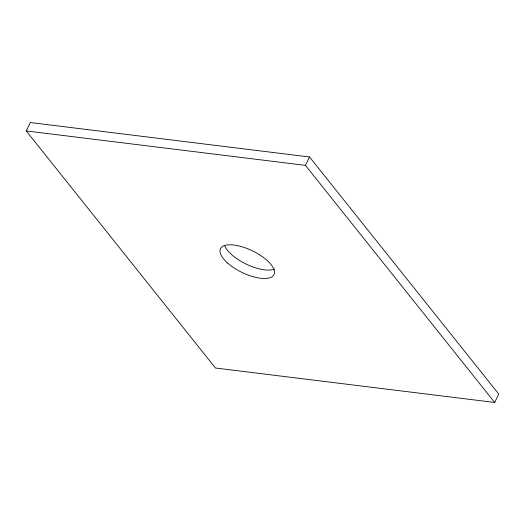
<?xml version="1.0" encoding="UTF-8"?>
<svg xmlns="http://www.w3.org/2000/svg" width="525" height="525" viewBox="0 0 525 525"><rect width="100%" height="100%" fill="white"/><g stroke="black" fill="none" stroke-linecap="round" stroke-linejoin="round"><path stroke-width="0.79" d="M26.25 130.942L30.306 122.542L309.527 156.982L498.75 394.058L494.694 402.458L215.473 368.018L26.25 130.942L305.465 165.375L494.694 402.458M305.465 165.375L309.527 156.982M274.673 269.089A29.728 11.996 25.8 0 1 247.282 264.626A29.728 11.996 25.8 0 1 224.838 246.113M227.633 263.097A29.728 11.996 25.8 0 0 273.446 275.461A29.728 11.996 25.8 0 0 240.601 246.376A29.728 11.996 25.8 0 0 227.633 263.097"/></g></svg>
